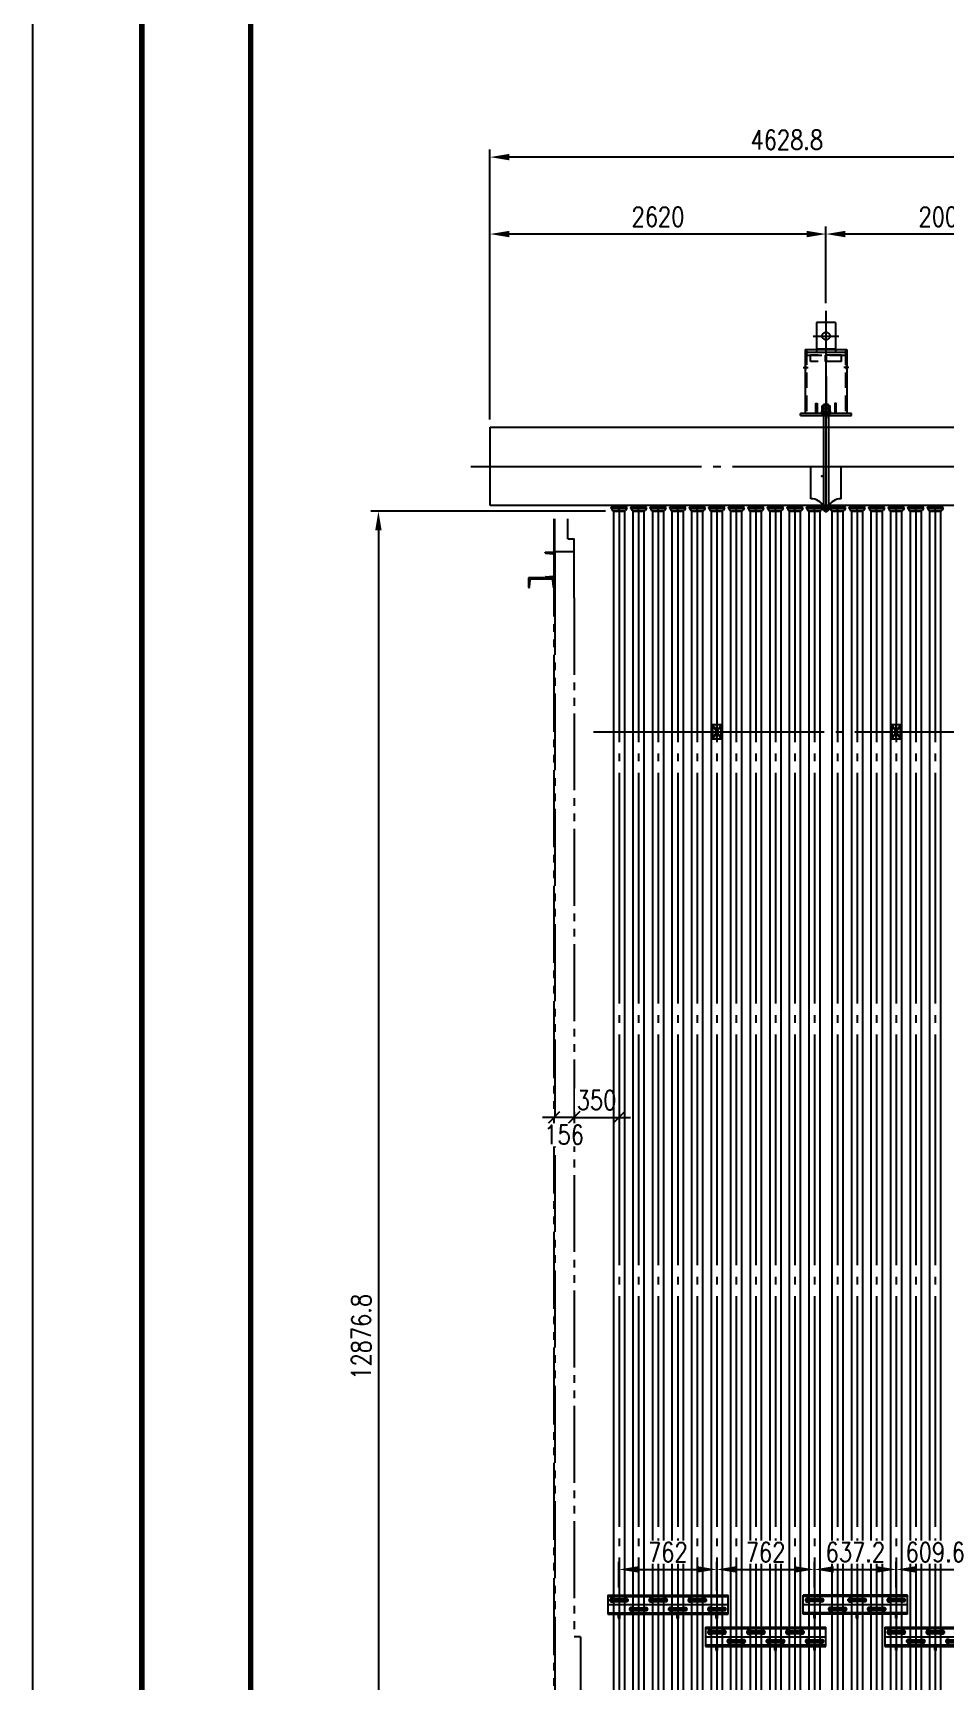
# Model space of a CAD drawing. Header units: millimetres. Extents: x 0 to 91981, y -132907 to 77676.
# Drawn here: x 0 to 7113, y 11203 to 24054 of the extents above; entities that cross this region are included whole.
import ezdxf

# ---------------------------------------------------------------- set-up
doc = ezdxf.new("R2010")
doc.units = ezdxf.units.MM
doc.header["$LTSCALE"] = 60
for name, pattern in [('CENTER', [7, 4, -1, 1, -1]), ('JNK-CENTER', [34, 30, -1.5, 1, -1.5]), ('JNK-HIDDEN', [3, 2, -1]), ('JNK-PHANTOM', [15, 10, -1, 1, -1, 1, -1]), ('PHA', [30, 20, -2, 2, -2, 2, -2])]:
    doc.linetypes.add(name, pattern=pattern)
for name, color, linetype in [('CEN-R', 1, 'JNK-CENTER'), ('CENTER-R', 1, 'CENTER'), ('CON-G', 3, 'Continuous'), ('CON-R', 1, 'Continuous'), ('CON-W', 7, 'Continuous'), ('Dim-W', 7, 'Continuous'), ('HID-Y', 2, 'JNK-HIDDEN'), ('MIS-B', 5, 'Continuous'), ('PAN-W', 6, 'PHA'), ('PHA-M', 6, 'JNK-PHANTOM')]:
    doc.layers.add(name, color=color, linetype=linetype)
doc.layers.add('CONT-G', color=3, linetype='Continuous', lineweight=25)
doc.styles.add('SIMPLEX', font='simplex.shx', dxfattribs={"width": 0.8})
doc.dimstyles.new('DIM60', dxfattribs={"dimscale": 60, "dimtxt": 2.5, "dimasz": 2.5, "dimexe": 1, "dimexo": 1, "dimgap": 1, "dimtad": 1, "dimdsep": 46, "dimtxsty": 'SIMPLEX', "dimcen": 0, "dimclrd": 256, "dimclre": 256, "dimclrt": 2, "dimadec": 1, "dimazin": 2, "dimtfac": 1, "dimtix": 1, "dimtmove": 2, "dimatfit": 2, "dimfxl": 1, "dimarcsym": 1})
doc.dimstyles.new('DIM_60', dxfattribs={"dimscale": 60, "dimtxt": 2.5, "dimasz": 2.5, "dimexe": 1, "dimexo": 1, "dimgap": 1, "dimtad": 1, "dimdec": 4, "dimdsep": 46, "dimtxsty": 'SIMPLEX', "dimcen": 2.5, "dimclrd": 7, "dimclre": 7, "dimclrt": 2, "dimadec": 4, "dimazin": 2, "dimtfac": 1, "dimtdec": 4, "dimtmove": 0, "dimatfit": 2, "dimfxl": 0.18, "dimtolj": 1, "dimtzin": 0, "dimarcsym": 1})

# ---------------------------------------------------------------- blocks, each defined once
blk = doc.blocks.new('TITLE')
at = {"color": 7}
blk.add_line((0, 0), (0, 594.85), dxfattribs=at)
at = {"color": 7, "const_width": 0.707}
for points in [[(14.15, 577.17), (14.15, 17.68)], [(28.29, 17.68), (28.29, 577.52)]]:
    blk.add_lwpolyline(points, dxfattribs=at)
blk = doc.blocks.new('*D88')
at = {"layer": 'CON-R', "color": 7, "linetype": 'ByBlock', "lineweight": -2, "ltscale": 60, "transparency": 16777216}
for p, q in [((3564, 21039), (3564, 23146)), ((8193, 21039), (8193, 23146)), ((8043, 23086), (3714, 23086))]:
    blk.add_line(p, q, dxfattribs=at)
at = {"layer": 'CON-R', "color": 7, "ltscale": 60, "transparency": 16777216}
for points in [[(3714, 23111), (3714, 23061), (3564, 23086)], [(8043, 23111), (8043, 23061), (8193, 23086)]]:
    blk.add_solid(points, dxfattribs=at)
at = {"layer": 'DEFPOINTS', "color": 0, "ltscale": 60, "transparency": 16777216}
for p in [(3564, 23086), (3564, 20979), (8193, 20979)]:
    blk.add_point(p, dxfattribs=at)
at = {"layer": 'CON-R', "color": 2, "ltscale": 60, "transparency": 16777216, "insert": (5879, 23221), "char_height": 150, "attachment_point": 5, "style": 'SIMPLEX'}
blk.add_mtext('\\A1;4628.8', dxfattribs=at)
blk = doc.blocks.new('WELDOLET-3')
at = {"layer": 'CEN-R'}
blk.add_line((0, 0), (0, -44), dxfattribs=at)
at = {"layer": 'CONT-G'}
for p, q in [((-44, 0), (-51, -5)), ((-44, 0), (44, 0)), ((44, 0), (51, -5)), ((-61, -23), (-51, -5)), ((-61, -23), (-61, -28)), ((-61, -23), (61, -23)), ((-61, -28), (-47, -44)), ((-61, -28), (61, -28)), ((-51, -5), (51, -5)), ((-47, -44), (47, -44)), ((61, -28), (47, -44)), ((61, -23), (51, -5)), ((61, -23), (61, -28))]:
    blk.add_line(p, q, dxfattribs=at)
blk = doc.blocks.new('*D91')
at = {"layer": 'CON-R', "color": 7, "linetype": 'ByBlock', "lineweight": -2, "ltscale": 60, "transparency": 16777216}
for p, q in [((6184, 21948), (6184, 22546)), ((8193, 21039), (8193, 22546)), ((8043, 22486), (6334, 22486))]:
    blk.add_line(p, q, dxfattribs=at)
at = {"layer": 'CON-R', "color": 7, "ltscale": 60, "transparency": 16777216}
for points in [[(6334, 22511), (6334, 22461), (6184, 22486)], [(8043, 22511), (8043, 22461), (8193, 22486)]]:
    blk.add_solid(points, dxfattribs=at)
at = {"layer": 'DEFPOINTS', "color": 0, "ltscale": 60, "transparency": 16777216}
for p in [(6184, 22486), (6184, 21888), (8193, 20979)]:
    blk.add_point(p, dxfattribs=at)
at = {"layer": 'CON-R', "color": 2, "ltscale": 60, "transparency": 16777216, "insert": (7189, 22621), "char_height": 150, "attachment_point": 5, "style": 'SIMPLEX'}
blk.add_mtext('\\A1;2008.8', dxfattribs=at)
blk = doc.blocks.new('*D92')
at = {"layer": 'CON-R', "color": 7, "linetype": 'ByBlock', "lineweight": -2, "ltscale": 60, "transparency": 16777216}
for p, q in [((3564, 21039), (3564, 22546)), ((6184, 21948), (6184, 22546)), ((6034, 22486), (3714, 22486))]:
    blk.add_line(p, q, dxfattribs=at)
at = {"layer": 'CON-R', "color": 7, "ltscale": 60, "transparency": 16777216}
for points in [[(3714, 22511), (3714, 22461), (3564, 22486)], [(6034, 22511), (6034, 22461), (6184, 22486)]]:
    blk.add_solid(points, dxfattribs=at)
at = {"layer": 'DEFPOINTS', "color": 0, "ltscale": 60, "transparency": 16777216}
for p in [(3564, 22486), (6184, 21888), (3564, 20979)]:
    blk.add_point(p, dxfattribs=at)
at = {"layer": 'CON-R', "color": 2, "ltscale": 60, "transparency": 16777216, "insert": (4874, 22621), "char_height": 150, "attachment_point": 5, "style": 'SIMPLEX'}
blk.add_mtext('\\A1;2620', dxfattribs=at)
blk = doc.blocks.new('*D100')
at = {"layer": 'DEFPOINTS', "color": 0, "transparency": 16777216}
for p in [(4526, 20325), (2694, 7448), (4526, 7448)]:
    blk.add_point(p, dxfattribs=at)
at = {"layer": 'Dim-W', "color": 7, "linetype": 'ByBlock', "lineweight": -2, "transparency": 16777216}
for p, q in [((4466, 20325), (2634, 20325)), ((2694, 20175), (2694, 7598)), ((4466, 7448), (2634, 7448))]:
    blk.add_line(p, q, dxfattribs=at)
at = {"layer": 'Dim-W', "color": 7, "transparency": 16777216}
for points in [[(2669, 20175), (2719, 20175), (2694, 20325)], [(2669, 7598), (2719, 7598), (2694, 7448)]]:
    blk.add_solid(points, dxfattribs=at)
at = {"layer": 'Dim-W', "color": 2, "transparency": 16777216, "insert": (2559, 13887), "char_height": 150, "attachment_point": 5, "rotation": 90, "style": 'SIMPLEX'}
blk.add_mtext('\\A1;12876.8', dxfattribs=at)
blk = doc.blocks.new('_Oblique')
at = {"color": 0, "linetype": 'ByBlock', "lineweight": -2}
blk.add_line((-0.5, -0.5), (0.5, 0.5), dxfattribs=at)
blk = doc.blocks.new('*D103')
at = {"layer": 'Dim-W', "linetype": 'ByBlock', "lineweight": -2, "transparency": 16777216}
for p, q in [((4220, 15598), (4130, 15598)), ((4220, 15658), (4220, 15658)), ((4220, 15598), (4570, 15598)), ((4570, 15658), (4570, 15658)), ((4570, 15598), (4660, 15598))]:
    blk.add_line(p, q, dxfattribs=at)
at = {"layer": 'Dim-W', "lineweight": -2, "transparency": 16777216, "xscale": 90, "yscale": 90, "zscale": 90}
blk.add_blockref('_Oblique', (4220, 15598), dxfattribs=at)
at = {"layer": 'Dim-W', "lineweight": -2, "transparency": 16777216, "xscale": 90, "yscale": 90, "zscale": 90, "rotation": 180}
blk.add_blockref('_Oblique', (4570, 15598), dxfattribs=at)
at = {"layer": 'Dim-W', "color": 2, "transparency": 16777216, "insert": (4395, 15733), "char_height": 150, "attachment_point": 5, "style": 'SIMPLEX', "bg_fill": 3, "box_fill_scale": 1.1, "bg_fill_color": 256, "bg_fill_true_color": 13158600, "bg_fill_transparency": 0}
blk.add_mtext('350', dxfattribs=at)
at = {"layer": 'DEFPOINTS', "color": 0, "transparency": 16777216}
for p in [(4220, 15598), (4570, 15598), (4570, 15598)]:
    blk.add_point(p, dxfattribs=at)
blk = doc.blocks.new('*D104')
at = {"layer": 'Dim-W', "linetype": 'ByBlock', "lineweight": -2, "transparency": 16777216}
for p, q in [((4064, 15598), (3974, 15598)), ((4220, 15598), (4064, 15598)), ((4220, 15598), (4310, 15598))]:
    blk.add_line(p, q, dxfattribs=at)
at = {"layer": 'Dim-W', "lineweight": -2, "transparency": 16777216, "xscale": 90, "yscale": 90, "zscale": 90}
blk.add_blockref('_Oblique', (4064, 15598), dxfattribs=at)
at = {"layer": 'Dim-W', "lineweight": -2, "transparency": 16777216, "xscale": 90, "yscale": 90, "zscale": 90, "rotation": 180}
blk.add_blockref('_Oblique', (4220, 15598), dxfattribs=at)
at = {"layer": 'Dim-W', "color": 2, "transparency": 16777216, "insert": (4142, 15463), "char_height": 150, "attachment_point": 5, "style": 'SIMPLEX', "bg_fill": 3, "box_fill_scale": 1.1, "bg_fill_color": 256, "bg_fill_true_color": 13158600, "bg_fill_transparency": 0}
blk.add_mtext('156', dxfattribs=at)
at = {"layer": 'DEFPOINTS', "color": 0, "transparency": 16777216}
for p in [(4064, 15598), (4064, 15598), (4220, 15598)]:
    blk.add_point(p, dxfattribs=at)
blk = doc.blocks.new('U-BEND NUTS')
at = {"layer": 'CENTER-R'}
blk.add_line((0, 232), (0, 0), dxfattribs=at)
at = {"layer": 'CON-W', "color": 3}
for p, q in [((75, 192), (-75, 192)), ((75, 120), (-75, 120)), ((75, 120), (-75, 120)), ((75, 48), (-75, 48)), ((57, 212), (-57, 212)), ((-57, 192), (-57, 212)), ((-57, 185), (-57, 127)), ((-57, 113), (-57, 55)), ((57, 192), (57, 212)), ((57, 185), (57, 127)), ((57, 113), (57, 55))]:
    blk.add_line(p, q, dxfattribs=at)
blk.add_lwpolyline([(105, 0), (105, 48), (-105, 48), (-105, 0)], close=True, dxfattribs=at)
for points in [[(-93, 185, -0.372659), (-57, 185, -0.117627), (57, 185, -0.372659), (93, 185), (93, 127, -0.372659), (57, 127, -0.117627), (-57, 127, -0.372659), (-93, 127)], [(-93, 113, -0.372659), (-57, 113, -0.117627), (57, 113, -0.372659), (93, 113), (93, 55, -0.372659), (57, 55, -0.117627), (-57, 55, -0.372659), (-93, 55)]]:
    blk.add_lwpolyline(points, format="xyb", close=True, dxfattribs=at)
blk = doc.blocks.new('*D163')
at = {"linetype": 'ByBlock', "lineweight": -2, "transparency": 16777216}
for p, q in [((4570, 11933), (4570, 12133)), ((5332, 11933), (5332, 12133)), ((4720, 12073), (5182, 12073))]:
    blk.add_line(p, q, dxfattribs=at)
at = {"transparency": 16777216}
for points in [[(4720, 12098), (4720, 12048), (4570, 12073)], [(5182, 12098), (5182, 12048), (5332, 12073)]]:
    blk.add_solid(points, dxfattribs=at)
at = {"layer": 'DEFPOINTS', "color": 0, "transparency": 16777216}
for p in [(5332, 12073), (4570, 11873), (5332, 11873)]:
    blk.add_point(p, dxfattribs=at)
at = {"color": 2, "transparency": 16777216, "insert": (4951, 12208), "char_height": 150, "attachment_point": 5, "style": 'SIMPLEX', "bg_fill": 3, "box_fill_scale": 1.1, "bg_fill_color": 256, "bg_fill_true_color": 13158600, "bg_fill_transparency": 0}
blk.add_mtext('762', dxfattribs=at)
blk = doc.blocks.new('*D164')
at = {"linetype": 'ByBlock', "lineweight": -2, "transparency": 16777216}
for p, q in [((5332, 11906), (5332, 12133)), ((6094, 11933), (6094, 12133)), ((5482, 12073), (5944, 12073))]:
    blk.add_line(p, q, dxfattribs=at)
at = {"transparency": 16777216}
for points in [[(5482, 12098), (5482, 12048), (5332, 12073)], [(5944, 12098), (5944, 12048), (6094, 12073)]]:
    blk.add_solid(points, dxfattribs=at)
at = {"layer": 'DEFPOINTS', "color": 0, "transparency": 16777216}
for p in [(6094, 12073), (5332, 11846), (6094, 11873)]:
    blk.add_point(p, dxfattribs=at)
at = {"color": 2, "transparency": 16777216, "insert": (5713, 12208), "char_height": 150, "attachment_point": 5, "style": 'SIMPLEX', "bg_fill": 3, "box_fill_scale": 1.1, "bg_fill_color": 256, "bg_fill_true_color": 13158600, "bg_fill_transparency": 0}
blk.add_mtext('762', dxfattribs=at)
blk = doc.blocks.new('*D165')
at = {"linetype": 'ByBlock', "lineweight": -2, "transparency": 16777216}
for p, q in [((6094, 11933), (6094, 12133)), ((6732, 11933), (6732, 12133)), ((6244, 12073), (6582, 12073))]:
    blk.add_line(p, q, dxfattribs=at)
at = {"transparency": 16777216}
for points in [[(6244, 12098), (6244, 12048), (6094, 12073)], [(6582, 12098), (6582, 12048), (6732, 12073)]]:
    blk.add_solid(points, dxfattribs=at)
at = {"layer": 'DEFPOINTS', "color": 0, "transparency": 16777216}
for p in [(6732, 12073), (6094, 11873), (6732, 11873)]:
    blk.add_point(p, dxfattribs=at)
at = {"color": 2, "transparency": 16777216, "insert": (6413, 12208), "char_height": 150, "attachment_point": 5, "style": 'SIMPLEX', "bg_fill": 3, "box_fill_scale": 1.1, "bg_fill_color": 256, "bg_fill_true_color": 13158600, "bg_fill_transparency": 0}
blk.add_mtext('637.2', dxfattribs=at)
blk = doc.blocks.new('*D166')
at = {"linetype": 'ByBlock', "lineweight": -2, "transparency": 16777216}
for p, q in [((6732, 11933), (6732, 12133)), ((7341, 11933), (7341, 12133)), ((6882, 12073), (7191, 12073))]:
    blk.add_line(p, q, dxfattribs=at)
at = {"transparency": 16777216}
for points in [[(6882, 12098), (6882, 12048), (6732, 12073)], [(7191, 12098), (7191, 12048), (7341, 12073)]]:
    blk.add_solid(points, dxfattribs=at)
at = {"layer": 'DEFPOINTS', "color": 0, "transparency": 16777216}
for p in [(6732, 11873), (7341, 11873)]:
    blk.add_point(p, dxfattribs=at)
at = {"color": 2, "transparency": 16777216, "insert": (7036, 12208), "char_height": 150, "attachment_point": 5, "style": 'SIMPLEX', "bg_fill": 3, "box_fill_scale": 1.1, "bg_fill_color": 256, "bg_fill_true_color": 13158600, "bg_fill_transparency": 0}
blk.add_mtext('609.6', dxfattribs=at)
at = {"layer": 'DEFPOINTS', "color": 0, "transparency": 16777216}
blk.add_point((7341, 12073), dxfattribs=at)
blk = doc.blocks.new('RTS6001-1')
at = {"layer": 'CEN-R'}
for p, q in [((-88, 0), (850, 0)), ((-76, 35), (76, 35)), ((-54, 54), (-54, 16)), ((54, 54), (54, 16)), ((229, 35), (381, 35)), ((250, 54), (250, 16)), ((359, 54), (359, 16)), ((534, 35), (686, 35)), ((555, 54), (555, 16)), ((664, 54), (664, 16)), ((76, -35), (228, -35)), ((98, -16), (98, -54)), ((207, -16), (207, -54)), ((381, -35), (533, -35)), ((403, -16), (403, -54)), ((512, -16), (512, -54)), ((686, -35), (838, -35)), ((708, -16), (708, -54)), ((816, -16), (816, -54))]:
    blk.add_line(p, q, dxfattribs=at)
at = {"layer": 'CON-G'}
for points in [[(-38, 35), (-46, 49), (-62, 49), (-70, 35), (-62, 21), (-46, 21)], [(38, 35), (46, 49), (62, 49), (70, 35), (62, 21), (46, 21)], [(266, 35), (258, 49), (242, 49), (234, 35), (242, 21), (258, 21)], [(343, 35), (351, 49), (367, 49), (375, 35), (367, 21), (351, 21)], [(571, 35), (563, 49), (547, 49), (539, 35), (547, 21), (563, 21)], [(648, 35), (656, 49), (672, 49), (680, 35), (672, 21), (656, 21)], [(114, -35), (106, -21), (90, -21), (82, -35), (90, -49), (106, -49)], [(191, -35), (199, -21), (215, -21), (223, -35), (215, -49), (199, -49)], [(419, -35), (411, -21), (395, -21), (387, -35), (395, -49), (411, -49)], [(496, -35), (504, -21), (520, -21), (528, -35), (520, -49), (504, -49)], [(724, -35), (716, -21), (700, -21), (692, -35), (700, -49), (716, -49)], [(800, -35), (808, -21), (824, -21), (832, -35), (824, -49), (808, -49)]]:
    blk.add_lwpolyline(points, close=True, dxfattribs=at)
for centre, radius in [((-54, 35), 13.9), ((-54, 35), 6.4), ((54, 35), 13.9), ((54, 35), 6.4), ((250, 35), 13.9), ((250, 35), 6.4), ((359, 35), 13.9), ((359, 35), 6.4), ((555, 35), 13.9), ((555, 35), 6.4), ((664, 35), 13.9), ((664, 35), 6.4), ((98, -35), 13.9), ((98, -35), 6.4), ((207, -35), 13.9), ((207, -35), 6.4), ((403, -35), 13.9), ((403, -35), 6.4), ((512, -35), 13.9), ((512, -35), 6.4), ((708, -35), 13.9), ((708, -35), 6.4), ((816, -35), 13.9), ((816, -35), 6.4)]:
    blk.add_circle(centre, radius, dxfattribs=at)
for centre, start, end in [((-54, 35), 105.7728, 161.3293), ((-54, 35), 194.1651, 253.0545), ((-54, 35), 15.659, 76.4376), ((-54, 35), 291.4703, 347.0398), ((54, 35), 103.5624, 164.341), ((54, 35), 192.9602, 248.5297), ((54, 35), 18.6707, 74.2272), ((54, 35), 286.9455, 345.8349), ((250, 35), 105.7728, 161.3293), ((250, 35), 194.1651, 253.0545), ((250, 35), 15.659, 76.4376), ((250, 35), 291.4703, 347.0398), ((359, 35), 192.9602, 248.5297), ((359, 35), 103.5624, 164.341), ((359, 35), 18.6707, 74.2272), ((359, 35), 286.9455, 345.8349), ((555, 35), 194.1651, 253.0545), ((555, 35), 105.7728, 161.3293), ((555, 35), 15.659, 76.4376), ((555, 35), 291.4703, 347.0398), ((664, 35), 103.5624, 164.341), ((664, 35), 192.9602, 248.5297), ((664, 35), 18.6707, 74.2272), ((664, 35), 286.9455, 345.8349), ((98, -35), 105.7728, 161.3293), ((98, -35), 194.1651, 253.0545), ((98, -35), 15.659, 76.4376), ((98, -35), 291.4703, 347.0398), ((207, -35), 103.5624, 164.341), ((207, -35), 192.9602, 248.5297), ((207, -35), 18.6707, 74.2272), ((207, -35), 286.9455, 345.8349), ((403, -35), 105.7728, 161.3293), ((403, -35), 194.1651, 253.0545), ((403, -35), 15.659, 76.4376), ((403, -35), 291.4703, 347.0398), ((512, -35), 103.5624, 164.341), ((512, -35), 192.9602, 248.5297), ((512, -35), 18.6707, 74.2272), ((512, -35), 286.9455, 345.8349), ((708, -35), 105.7728, 161.3293), ((708, -35), 194.1651, 253.0545), ((708, -35), 15.659, 76.4376), ((708, -35), 291.4703, 347.0398), ((816, -35), 103.5624, 164.341), ((816, -35), 192.9602, 248.5297), ((816, -35), 18.6707, 74.2272), ((816, -35), 286.9455, 345.8349)]:
    blk.add_arc(centre, 8, start, end, dxfattribs=at)
at = {"layer": 'CON-W'}
for p, q in [((-88, 75), (-88, -75)), ((-88, 75), (850, 75)), ((-88, 63), (850, 63)), ((850, -75), (850, 75)), ((-88, -63), (850, -63)), ((-88, -75), (850, -75))]:
    blk.add_line(p, q, dxfattribs=at)
at = {"layer": 'CONT-G'}
for points in [[(-6, -105), (6, -105), (6, -75), (-6, -75)], [(451, -105), (463, -105), (463, -75), (451, -75)], [(756, -105), (768, -105), (768, -75), (756, -75)]]:
    blk.add_lwpolyline(points, close=True, dxfattribs=at)
at = {"layer": 'HID-Y'}
for p, q in [((-54, 45), (54, 45)), ((-54, 25), (54, 25)), ((250, 45), (359, 45)), ((250, 25), (359, 25)), ((555, 45), (664, 45)), ((555, 25), (664, 25)), ((98, -25), (207, -25)), ((98, -45), (207, -45)), ((403, -25), (512, -25)), ((403, -45), (512, -45)), ((708, -25), (816, -25)), ((708, -45), (816, -45))]:
    blk.add_line(p, q, dxfattribs=at)
for centre in [(-54, 35), (54, 35), (250, 35), (359, 35), (555, 35), (664, 35), (98, -35), (207, -35), (403, -35), (512, -35), (708, -35), (816, -35)]:
    blk.add_circle(centre, 10, dxfattribs=at)
blk = doc.blocks.new('RTS6001-2')
at = {"layer": 'CEN-R'}
for p, q in [((-88, 0), (725, 0)), ((76, 35), (-76, 35)), ((-54, 54), (-54, 16)), ((54, 54), (54, 16)), ((408, 35), (256, 35)), ((278, 54), (278, 16)), ((387, 54), (387, 16)), ((713, 35), (561, 35)), ((583, 54), (583, 16)), ((692, 54), (692, 16)), ((256, -35), (104, -35)), ((126, -16), (126, -54)), ((234, -16), (234, -54)), ((561, -35), (409, -35)), ((430, -16), (430, -54)), ((539, -16), (539, -54))]:
    blk.add_line(p, q, dxfattribs=at)
at = {"layer": 'CON-G'}
for points in [[(-38, 35), (-46, 49), (-62, 49), (-70, 35), (-62, 21), (-46, 21)], [(38, 35), (46, 49), (62, 49), (70, 35), (62, 21), (46, 21)], [(294, 35), (286, 49), (270, 49), (262, 35), (270, 21), (286, 21)], [(371, 35), (379, 49), (395, 49), (403, 35), (395, 21), (379, 21)], [(599, 35), (591, 49), (575, 49), (567, 35), (575, 21), (591, 21)], [(676, 35), (684, 49), (700, 49), (708, 35), (700, 21), (684, 21)], [(142, -35), (134, -21), (118, -21), (110, -35), (118, -49), (134, -49)], [(218, -35), (226, -21), (242, -21), (250, -35), (242, -49), (226, -49)], [(446, -35), (438, -21), (422, -21), (414, -35), (422, -49), (438, -49)], [(523, -35), (531, -21), (547, -21), (555, -35), (547, -49), (531, -49)]]:
    blk.add_lwpolyline(points, close=True, dxfattribs=at)
for centre, radius in [((-54, 35), 13.9), ((-54, 35), 6.4), ((54, 35), 13.9), ((54, 35), 6.4), ((278, 35), 13.9), ((278, 35), 6.4), ((387, 35), 13.9), ((387, 35), 6.4), ((583, 35), 13.9), ((583, 35), 6.4), ((692, 35), 13.9), ((692, 35), 6.4), ((126, -35), 13.9), ((126, -35), 6.4), ((234, -35), 13.9), ((234, -35), 6.4), ((430, -35), 13.9), ((430, -35), 6.4), ((539, -35), 13.9), ((539, -35), 6.4)]:
    blk.add_circle(centre, radius, dxfattribs=at)
for centre, start, end in [((-54, 35), 105.7728, 161.3293), ((-54, 35), 194.1651, 253.0545), ((-54, 35), 15.659, 76.4376), ((-54, 35), 291.4703, 347.0398), ((54, 35), 103.5624, 164.341), ((54, 35), 192.9602, 248.5297), ((54, 35), 18.6707, 74.2272), ((54, 35), 286.9455, 345.8349), ((278, 35), 105.7728, 161.3293), ((278, 35), 194.1651, 253.0545), ((278, 35), 15.659, 76.4376), ((278, 35), 291.4703, 347.0398), ((387, 35), 103.5624, 164.341), ((387, 35), 192.9602, 248.5297), ((387, 35), 18.6707, 74.2272), ((387, 35), 286.9455, 345.8349), ((583, 35), 105.7728, 161.3293), ((583, 35), 194.1651, 253.0545), ((583, 35), 15.659, 76.4376), ((583, 35), 291.4703, 347.0398), ((692, 35), 103.5624, 164.341), ((692, 35), 192.9602, 248.5297), ((692, 35), 18.6707, 74.2272), ((692, 35), 286.9455, 345.8349), ((126, -35), 105.7728, 161.3293), ((126, -35), 194.1651, 253.0545), ((126, -35), 15.659, 76.4376), ((126, -35), 291.4703, 347.0398), ((234, -35), 103.5624, 164.341), ((234, -35), 192.9602, 248.5297), ((234, -35), 18.6707, 74.2272), ((234, -35), 286.9455, 345.8349), ((430, -35), 105.7728, 161.3293), ((430, -35), 194.1651, 253.0545), ((430, -35), 15.659, 76.4376), ((430, -35), 291.4703, 347.0398), ((539, -35), 192.9602, 248.5297), ((539, -35), 103.5624, 164.341), ((539, -35), 18.6707, 74.2272), ((539, -35), 286.9455, 345.8349)]:
    blk.add_arc(centre, 8, start, end, dxfattribs=at)
at = {"layer": 'CON-W'}
for p, q in [((-88, -75), (-88, 75)), ((725, 75), (-88, 75)), ((725, 63), (-88, 63)), ((725, -75), (725, 75)), ((725, -63), (-88, -63)), ((725, -75), (-88, -75))]:
    blk.add_line(p, q, dxfattribs=at)
at = {"layer": 'CONT-G'}
for points in [[(-6, -105), (6, -105), (6, -75), (-6, -75)], [(326, -105), (338, -105), (338, -75), (326, -75)], [(631, -105), (643, -105), (643, -75), (631, -75)]]:
    blk.add_lwpolyline(points, close=True, dxfattribs=at)
at = {"layer": 'HID-Y'}
for p, q in [((54, 45), (-54, 45)), ((54, 25), (-54, 25)), ((387, 45), (278, 45)), ((387, 25), (278, 25)), ((692, 45), (583, 45)), ((692, 25), (583, 25)), ((234, -25), (126, -25)), ((234, -45), (126, -45)), ((539, -25), (430, -25)), ((539, -45), (430, -45))]:
    blk.add_line(p, q, dxfattribs=at)
for centre in [(-54, 35), (54, 35), (278, 35), (387, 35), (583, 35), (692, 35), (126, -35), (234, -35), (430, -35), (539, -35)]:
    blk.add_circle(centre, 10, dxfattribs=at)
blk = doc.blocks.new('RTS6001-3')
at = {"layer": 'CEN-R'}
for p, q in [((-88, 0), (698, 0)), ((-76, 35), (76, 35)), ((-54, 54), (-54, 16)), ((54, 54), (54, 16)), ((229, 35), (381, 35)), ((250, 54), (250, 16)), ((359, 54), (359, 16)), ((534, 35), (686, 35)), ((555, 54), (555, 16)), ((664, 54), (664, 16)), ((76, -35), (228, -35)), ((98, -16), (98, -54)), ((207, -16), (207, -54)), ((381, -35), (533, -35)), ((403, -16), (403, -54)), ((512, -16), (512, -54))]:
    blk.add_line(p, q, dxfattribs=at)
at = {"layer": 'CON-G'}
for points in [[(-38, 35), (-46, 49), (-62, 49), (-70, 35), (-62, 21), (-46, 21)], [(38, 35), (46, 49), (62, 49), (70, 35), (62, 21), (46, 21)], [(266, 35), (258, 49), (242, 49), (234, 35), (242, 21), (258, 21)], [(343, 35), (351, 49), (367, 49), (375, 35), (367, 21), (351, 21)], [(571, 35), (563, 49), (547, 49), (539, 35), (547, 21), (563, 21)], [(648, 35), (656, 49), (672, 49), (680, 35), (672, 21), (656, 21)], [(114, -35), (106, -21), (90, -21), (82, -35), (90, -49), (106, -49)], [(191, -35), (199, -21), (215, -21), (223, -35), (215, -49), (199, -49)], [(419, -35), (411, -21), (395, -21), (387, -35), (395, -49), (411, -49)], [(496, -35), (504, -21), (520, -21), (528, -35), (520, -49), (504, -49)]]:
    blk.add_lwpolyline(points, close=True, dxfattribs=at)
for centre, radius in [((-54, 35), 13.9), ((-54, 35), 6.4), ((54, 35), 13.9), ((54, 35), 6.4), ((250, 35), 13.9), ((250, 35), 6.4), ((359, 35), 13.9), ((359, 35), 6.4), ((555, 35), 13.9), ((555, 35), 6.4), ((664, 35), 13.9), ((664, 35), 6.4), ((98, -35), 13.9), ((98, -35), 6.4), ((207, -35), 13.9), ((207, -35), 6.4), ((403, -35), 13.9), ((403, -35), 6.4), ((512, -35), 13.9), ((512, -35), 6.4)]:
    blk.add_circle(centre, radius, dxfattribs=at)
for centre, start, end in [((-54, 35), 105.7728, 161.3293), ((-54, 35), 194.1651, 253.0545), ((-54, 35), 15.659, 76.4376), ((-54, 35), 291.4703, 347.0398), ((54, 35), 103.5624, 164.341), ((54, 35), 192.9602, 248.5297), ((54, 35), 18.6707, 74.2272), ((54, 35), 286.9455, 345.8349), ((250, 35), 105.7728, 161.3293), ((250, 35), 194.1651, 253.0545), ((250, 35), 15.659, 76.4376), ((250, 35), 291.4703, 347.0398), ((359, 35), 192.9602, 248.5297), ((359, 35), 103.5624, 164.341), ((359, 35), 18.6707, 74.2272), ((359, 35), 286.9455, 345.8349), ((555, 35), 194.1651, 253.0545), ((555, 35), 105.7728, 161.3293), ((555, 35), 15.659, 76.4376), ((555, 35), 291.4703, 347.0398), ((664, 35), 103.5624, 164.341), ((664, 35), 192.9602, 248.5297), ((664, 35), 18.6707, 74.2272), ((664, 35), 286.9455, 345.8349), ((98, -35), 105.7728, 161.3293), ((98, -35), 194.1651, 253.0545), ((98, -35), 15.659, 76.4376), ((98, -35), 291.4703, 347.0398), ((207, -35), 103.5624, 164.341), ((207, -35), 192.9602, 248.5297), ((207, -35), 18.6707, 74.2272), ((207, -35), 286.9455, 345.8349), ((403, -35), 105.7728, 161.3293), ((403, -35), 194.1651, 253.0545), ((403, -35), 15.659, 76.4376), ((403, -35), 291.4703, 347.0398), ((512, -35), 103.5624, 164.341), ((512, -35), 192.9602, 248.5297), ((512, -35), 18.6707, 74.2272), ((512, -35), 286.9455, 345.8349)]:
    blk.add_arc(centre, 8, start, end, dxfattribs=at)
at = {"layer": 'CON-W'}
for p, q in [((-88, 75), (-88, -75)), ((-88, 75), (698, 75)), ((-88, 63), (698, 63)), ((698, 75), (698, -75)), ((-88, -63), (698, -63)), ((-88, -75), (698, -75))]:
    blk.add_line(p, q, dxfattribs=at)
at = {"layer": 'CONT-G'}
for points in [[(-6, -105), (6, -105), (6, -75), (-6, -75)], [(299, -105), (311, -105), (311, -75), (299, -75)], [(604, -105), (616, -105), (616, -75), (604, -75)]]:
    blk.add_lwpolyline(points, close=True, dxfattribs=at)
at = {"layer": 'HID-Y'}
for p, q in [((-54, 45), (54, 45)), ((-54, 25), (54, 25)), ((250, 45), (359, 45)), ((250, 25), (359, 25)), ((555, 45), (664, 45)), ((555, 25), (664, 25)), ((98, -25), (207, -25)), ((98, -45), (207, -45)), ((403, -25), (512, -25)), ((403, -45), (512, -45))]:
    blk.add_line(p, q, dxfattribs=at)
for centre in [(-54, 35), (54, 35), (250, 35), (359, 35), (555, 35), (664, 35), (98, -35), (207, -35), (403, -35), (512, -35)]:
    blk.add_circle(centre, 10, dxfattribs=at)

msp = doc.modelspace()

# ---------------------------------------------------------------- linework, layer by layer
at = {"layer": 'CEN-R'}
for p, q in [((6184.33731, 20314.11929), (6184.33731, 21888.45817)), ((6084.33732, 21691.01284), (6284.33732, 21691.01284)), ((6006.20775, 21444.49624, 684.91181), (6045.63129, 21444.49624, 684.91181)), ((6184.33731, 21375.47463), (6184.33731, 21046.8042)), ((6362.46688, 21444.49624, 684.91181), (6323.04334, 21444.49624, 684.91181)), ((3414.33731, 20674.43929), (12798.03731, 20674.43929)), ((6149.33731, 20598.72723), (6159.33731, 20598.72723)), ((6154.33731, 20603.72723), (6154.33731, 20593.72723)), ((4875.13731, 20325.18929), (4875.13731, 7436.43929)), ((5027.53731, 20325.18929), (5027.53731, 7436.43929)), ((5179.93731, 20325.18929), (5179.93731, 7436.43929)), ((5332.33731, 20325.18929), (5332.33731, 7436.43929)), ((5484.73731, 20325.18929), (5484.73731, 7436.43929)), ((5637.13731, 20325.18929), (5637.13731, 7436.43929)), ((5789.53731, 20325.18929), (5789.53731, 7436.43929)), ((5941.93731, 20325.18929), (5941.93731, 7436.43929)), ((6094.33731, 20325.18929), (6094.33731, 7436.43929)), ((6154.78176, 20341.06929), (6213.89287, 20341.06929)), ((6274.33731, 20325.18929), (6274.33731, 7436.43929)), ((6426.73731, 20325.18929), (6426.73731, 7436.43929)), ((6579.13731, 20325.18929), (6579.13731, 7436.43929)), ((6731.53731, 20325.18929), (6731.53731, 7436.43929)), ((6883.93731, 20325.18929), (6883.93731, 7436.43929)), ((7036.33731, 20325.18929), (7036.33731, 7436.43929)), ((5332.33731, 18552.65257), (5332.33731, 18656.15257)), ((6731.53731, 18552.65257), (6731.53731, 18656.15257)), ((4370.33731, 18604.43853), (11853.28731, 18604.40073))]:
    msp.add_line(p, q, dxfattribs=at)
at = {"layer": 'CON-G'}
for p, q in [((6384.33731, 21086.01284), (5984.33731, 21086.01284)), ((5984.33731, 21070.01284), (5984.33731, 21086.01284)), ((6384.33731, 21070.01284), (6384.33731, 21086.01284)), ((5984.33731, 21070.01284), (6384.33731, 21070.01284))]:
    msp.add_line(p, q, dxfattribs=at)
for points in [[(6104.33731, 21086.01284), (6104.33731, 21166.01284), (6114.33731, 21166.01284), (6114.33731, 21086.01284)], [(6264.33731, 21086.01284), (6264.33731, 21166.01284), (6254.33731, 21166.01284), (6254.33731, 21086.01284)]]:
    msp.add_lwpolyline(points, dxfattribs=at)
at = {"layer": 'CON-W'}
for p, q in [((5298.90874, 18660.11686), (5365.76588, 18548.68828)), ((5365.76588, 18660.11686), (5298.90874, 18548.68828)), ((6698.10874, 18660.11686), (6764.96588, 18548.68828)), ((6764.96588, 18660.11686), (6698.10874, 18548.68828))]:
    msp.add_line(p, q, dxfattribs=at)
for points in [[(5365.76588, 18660.11686), (5298.90874, 18660.11686), (5298.90874, 18548.68828), (5365.76588, 18548.68828)], [(6764.96588, 18660.11686), (6698.10874, 18660.11686), (6698.10874, 18548.68828), (6764.96588, 18548.68828)]]:
    msp.add_lwpolyline(points, close=True, dxfattribs=at)
at = {"layer": 'CON-W', "color": 3}
msp.add_arc((6184.33731, 20341.06929), 19, 180, 0, dxfattribs=at)
at = {"layer": 'CONT-G'}
for p, q in [((6022.38732, 21586.01284), (6022.38731, 21086.01284)), ((6022.38731, 21586.01284), (6346.28731, 21586.01284)), ((6346.28732, 21586.01284), (6346.28731, 21086.01284)), ((3564.33731, 20369.63929), (3564.33731, 20979.23929)), ((3564.33731, 20979.23929), (8193.13731, 20979.23929)), ((6165.33731, 21070.01284), (6165.33731, 20341.06922)), ((6203.33731, 21070.01284), (6203.33731, 20341.06929)), ((6065.33731, 20420.26024), (6065.33731, 20674.43929)), ((6065.33731, 20674.43929), (6303.33731, 20674.43929)), ((6303.33731, 20420.26024), (6303.33731, 20674.43929)), ((8193.13731, 20369.63929), (3564.33731, 20369.63929)), ((6165.33731, 20360.06929), (6164.33731, 20360.06929)), ((6203.33731, 20360.06929), (6204.33731, 20360.06929))]:
    msp.add_line(p, q, dxfattribs=at)
for points in [[(4830.68731, 20325.18929), (4830.68731, 7448.43929), (4919.58731, 7448.43929), (4919.58731, 20325.18929)], [(4983.08731, 20325.18929), (4983.08731, 7448.43929), (5071.98731, 7448.43929), (5071.98731, 20325.18929)], [(5135.48731, 20325.18929), (5135.48731, 7448.43929), (5224.38731, 7448.43929), (5224.38731, 20325.18929)], [(5287.88731, 20325.18929), (5287.88731, 7448.43929), (5376.78731, 7448.43929), (5376.78731, 20325.18929)], [(5440.28731, 20325.18929), (5440.28731, 7448.43929), (5529.18731, 7448.43929), (5529.18731, 20325.18929)], [(5592.68731, 20325.18929), (5592.68731, 7448.43929), (5681.58731, 7448.43929), (5681.58731, 20325.18929)], [(5745.08731, 20325.18929), (5745.08731, 7448.43929), (5833.98731, 7448.43929), (5833.98731, 20325.18929)], [(5897.48731, 20325.18929), (5897.48731, 7448.43929), (5986.38731, 7448.43929), (5986.38731, 20325.18929)], [(6049.88731, 20325.18929), (6049.88731, 7448.43929), (6138.78731, 7448.43929), (6138.78731, 20325.18929)], [(6229.88731, 20325.18929), (6229.88731, 7448.43929), (6318.78731, 7448.43929), (6318.78731, 20325.18929)], [(6382.28731, 20325.18929), (6382.28731, 7448.43929), (6471.18731, 7448.43929), (6471.18731, 20325.18929)], [(6534.68731, 20325.18929), (6534.68731, 7448.43929), (6623.58731, 7448.43929), (6623.58731, 20325.18929)], [(6687.08731, 20325.18929), (6687.08731, 7448.43929), (6775.98731, 7448.43929), (6775.98731, 20325.18929)], [(6839.48731, 20325.18929), (6839.48731, 7448.43929), (6928.38731, 7448.43929), (6928.38731, 20325.18929)], [(6991.88731, 20325.18929), (6991.88731, 7448.43929), (7080.78731, 7448.43929), (7080.78731, 20325.18929)]]:
    msp.add_lwpolyline(points, close=True, dxfattribs=at)
msp.add_circle((6154.33731, 20598.72723), 3, dxfattribs=at)
for centre, radius, start, end in [((6072.52599, 20320.57256), 99.94654, 23.277111001, 94.124575092), ((6296.14862, 20320.57258), 99.94652, 85.875416545, 156.72289732)]:
    msp.add_arc(centre, radius, start, end, dxfattribs=at)
at = {"layer": 'HID-Y', "color": 2}
for p, q in [((6032.69732, 21586.01284), (6032.69731, 21086.01284)), ((6032.69732, 21566.01284), (6335.97732, 21566.01284)), ((6032.69732, 21542.01284), (6335.97732, 21542.01284)), ((6304.33731, 21542.01284), (6064.33731, 21542.01284)), ((6064.33731, 21492.01284), (6064.33731, 21542.01284)), ((6304.33731, 21492.01284), (6064.33731, 21492.01284)), ((6179.33731, 21492.01284), (6179.33731, 21542.01284)), ((6189.33731, 21492.01284), (6189.33731, 21542.01284)), ((6304.33731, 21492.01284), (6304.33731, 21542.01284)), ((6335.97732, 21586.01284), (6335.97731, 21086.01284))]:
    msp.add_line(p, q, dxfattribs=at)
at = {"layer": 'HID-Y'}
for p, q in [((6022.38732, 21452.49624, 684.91181), (6032.70832, 21452.49624, 684.91181)), ((6022.38732, 21436.49624, 684.91181), (6032.70832, 21436.49624, 684.91181)), ((6346.28732, 21452.49624, 684.91181), (6335.96632, 21452.49624, 684.91181)), ((6346.28732, 21436.49624, 684.91181), (6335.96632, 21436.49624, 684.91181)), ((6165.33731, 20360.06929), (6203.33731, 20360.06929))]:
    msp.add_line(p, q, dxfattribs=at)
msp.add_arc((6184.33731, 20341.06929), 19, 0, 180, dxfattribs=at)
at = {"layer": 'MIS-B'}
for p, q in [((6022.38732, 21436.49624), (6022.38732, 21452.49624)), ((6346.28732, 21436.49624), (6346.28732, 21452.49624))]:
    msp.add_line(p, q, dxfattribs=at)
at = {"layer": 'PAN-W'}
for p, q in [((6259.33732, 21796.01284), (6109.33732, 21796.01284)), ((6109.33732, 21796.01284), (6109.33732, 21566.01284)), ((6259.33732, 21796.01283), (6259.33732, 21566.01284)), ((6109.33732, 21590.01284), (6259.33732, 21590.01284)), ((6109.33732, 21566.01284), (6259.33732, 21566.01284)), ((4270.33731, 11548.46574), (4220.33731, 11548.46574))]:
    msp.add_line(p, q, dxfattribs=at)
msp.add_circle((6184.33732, 21691.01284), 30, dxfattribs=at)
at = {"layer": 'PHA-M', "ltscale": 60}
for p, q in [((4064.33731, 20004.43929), (4064.33731, 20265.63929)), ((4070.33731, 20004.43929), (4070.33731, 20265.63929)), ((4170.33731, 20110.43929), (4170.33731, 20265.63929)), ((4170.33731, 20110.43929), (4220.33731, 20110.43929)), ((4220.33731, 19648.46574), (4220.33731, 20110.43929)), ((4070.33731, 20010.43929), (4220.33731, 20010.43929))]:
    msp.add_line(p, q, dxfattribs=at)
at = {"layer": 'PHA-M'}
for p, q in [((4064.33731, 4204.43929), (4064.33731, 19804.43929)), ((4070.33731, 19804.43929), (4070.33731, 4204.43929)), ((4220.33731, 19648.46574), (4220.33731, 11548.46574)), ((4270.33731, 11548.46574), (4270.33731, 4450.43929))]:
    msp.add_line(p, q, dxfattribs=at)
at = {"layer": 'PHA-M', "ltscale": 60}
msp.add_lwpolyline([(3995.33731, 20004.43929), (4070.33731, 20004.43929), (4070.33731, 19804.43929), (3995.33731, 19804.43929), (3995.33731, 19807.26623, -0.383864035), (4000.26241, 19812.7361), (4054.38713, 19818.42483, 0.383864035), (4064.23731, 19829.36457), (4064.23731, 19979.514, 0.383864035), (4054.38713, 19990.45374), (4000.26241, 19996.14248, -0.383864035), (3995.33731, 20001.61235), (3995.33731, 20004.43929)], format="xyb", dxfattribs=at)
msp.add_lwpolyline([(4064.33731, 20010.43929), (4070.33731, 20010.43929), (4070.33731, 20004.43929), (4064.33731, 20004.43929)], dxfattribs=at)
at = {"layer": 'PHA-M'}
msp.add_lwpolyline([(4064.33731, 19729.43929), (4064.33731, 19804.43929), (3864.33731, 19804.43929), (3864.33731, 19729.43929), (3867.16425, 19729.43929, 0.383864035), (3872.63412, 19734.36438), (3878.32286, 19788.4891, -0.383864035), (3889.2626, 19798.33929), (4039.41203, 19798.33929, -0.383864035), (4050.35177, 19788.4891), (4056.04051, 19734.36438, 0.383864035), (4061.51038, 19729.43929), (4064.33731, 19729.43929)], format="xyb", dxfattribs=at)

# ---------------------------------------------------------------- block references
at = {"linetype": 'ByBlock', "xscale": 60, "yscale": 60, "zscale": 60}
msp.add_blockref('TITLE', (-0.0007, 0.00023), dxfattribs=at)
at = {"xscale": 0.3333333333333333, "yscale": 0.3333333333333333, "zscale": 0.3333333333333333}
msp.add_blockref('U-BEND NUTS', (6184.33731, 21086.01286), dxfattribs=at)
for name, p in [('RTS6001-1', (4570.33731, 11798.43929)), ('RTS6001-2', (6094.33731, 11798.43929)), ('RTS6001-1', (5332.33731, 11548.43929)), ('RTS6001-3', (6731.53731, 11548.43929))]:
    msp.add_blockref(name, p)
at = {"layer": 'Dim-W', "xscale": -1, "rotation": 180}
for p in [(4570.33731, 20325.18929), (4722.73731, 20325.18929), (4875.13731, 20325.18929), (5027.53731, 20325.18929), (5179.93731, 20325.18929), (5332.33731, 20325.18929), (5484.73731, 20325.18929), (5637.13731, 20325.18929), (5789.53731, 20325.18929), (5941.93731, 20325.18929), (6094.33731, 20325.18929), (6274.33731, 20325.18929), (6426.73731, 20325.18929), (6579.13731, 20325.18929), (6731.53731, 20325.18929), (6883.93731, 20325.18929), (7036.33731, 20325.18929)]:
    msp.add_blockref('WELDOLET-3', p, dxfattribs=at)

# ---------------------------------------------------------------- dimensions: what is measured, and where the dimension line sits
at = {"layer": 'CON-R', "ltscale": 60}
for base, p1, p2, picture, middle in [((3564.33731, 23085.75929), (8193.13731, 20979.13929), (3564.33731, 20979.23929), '*D88', (5878.73731, 23220.75929)), ((3564.33731, 22485.75929), (6184.33731, 21888.45817), (3564.33731, 20979.23929), '*D92', (4874.33731, 22620.75929)), ((6184.33731, 22485.75929), (8193.13731, 20979.13929), (6184.33731, 21888.45817), '*D91', (7188.73731, 22620.75929))]:
    dim = msp.add_linear_dim(base=base, p1=p1, p2=p2, angle=180, dimstyle='DIM_60', dxfattribs=at)
    dim.commit()
    dim.dimension.update_dxf_attribs({"geometry": picture, "text_midpoint": middle})
at = {"layer": 'Dim-W'}
dim = msp.add_linear_dim(base=(2694.337313089, 7448.4392885026), p1=(4525.8873130888, 20325.1892885025), p2=(4525.8873130888, 7448.4392885026), angle=90, dimstyle='DIM_60', override={"dimdec": 1}, dxfattribs=at)
dim.commit()
dim.dimension.update_dxf_attribs({"geometry": '*D100', "text_midpoint": (2559.337313089, 13886.8142885025)})

# ---------------------------------------------------------------- next in the draw order: dimensions: what is measured, and where the dimension line sits
dim = msp.add_linear_dim(base=(4570.33731, 15598.46574), p1=(4220.33731, 15598.46574), p2=(4570.33731, 15598.46574), angle=180, dimstyle='DIM60', override={"dimasz": 1.5, "dimblk1": 'Oblique', "dimblk2": 'Oblique', "dimsah": 1, "dimtfill": 1}, dxfattribs=at)
dim.commit()
dim.dimension.update_dxf_attribs({"geometry": '*D103', "text_midpoint": (4395.33731, 15733.46574)})

# ---------------------------------------------------------------- next in the draw order: linework, layer by layer
at = {"layer": 'CEN-R'}
for p, q in [((4570.33731, 20325.18929), (4570.33731, 7436.43929)), ((4722.73731, 20325.18929), (4722.73731, 7436.43929))]:
    msp.add_line(p, q, dxfattribs=at)
at = {"layer": 'CONT-G'}
for points in [[(4525.88731, 20325.18929), (4525.88731, 7448.43929), (4614.78731, 7448.43929), (4614.78731, 20325.18929)], [(4678.28731, 20325.18929), (4678.28731, 7448.43929), (4767.18731, 7448.43929), (4767.18731, 20325.18929)]]:
    msp.add_lwpolyline(points, close=True, dxfattribs=at)

# ---------------------------------------------------------------- next in the draw order: dimensions: what is measured, and where the dimension line sits
at = {"layer": 'Dim-W'}
dim = msp.add_linear_dim(base=(4064.33731, 15598.46574), p1=(4220.33731, 15598.46574), p2=(4064.33731, 15598.46574), angle=180, dimstyle='DIM60', override={"dimasz": 1.5, "dimtad": 4, "dimblk1": 'Oblique', "dimblk2": 'Oblique', "dimsah": 1, "dimtfill": 1}, dxfattribs=at)
dim.commit()
dim.dimension.update_dxf_attribs({"geometry": '*D104', "text_midpoint": (4142.33731, 15463.46574)})

# ---------------------------------------------------------------- next in the draw order: dimensions: what is measured, and where the dimension line sits
dim = msp.add_linear_dim(base=(5332.33731, 12073.43929), p1=(4570.33731, 11873.43929), p2=(5332.33731, 11873.43929), dimstyle='DIM60', override={"dimtfill": 1})
dim.commit()
dim.dimension.update_dxf_attribs({"geometry": '*D163', "text_midpoint": (4951.33731, 12208.43929)})

# ---------------------------------------------------------------- next in the draw order: dimensions: what is measured, and where the dimension line sits
dim = msp.add_linear_dim(base=(6094.33731, 12073.43929), p1=(5332.33731, 11846.43929), p2=(6094.33731, 11873.43929), dimstyle='DIM60', override={"dimtfill": 1})
dim.commit()
dim.dimension.update_dxf_attribs({"geometry": '*D164', "text_midpoint": (5713.33731, 12208.43929)})

# ---------------------------------------------------------------- next in the draw order: dimensions: what is measured, and where the dimension line sits
dim = msp.add_linear_dim(base=(6731.53731, 12073.43929), p1=(6094.33731, 11873.43929), p2=(6731.53731, 11873.43929), dimstyle='DIM60', override={"dimtfill": 1})
dim.commit()
dim.dimension.update_dxf_attribs({"geometry": '*D165', "text_midpoint": (6412.93731, 12208.43929)})

# ---------------------------------------------------------------- next in the draw order: dimensions: what is measured, and where the dimension line sits
dim = msp.add_linear_dim(base=(7341.13731, 12073.43929), p1=(6731.53731, 11873.43929), p2=(7341.13731, 11873.43929), dimstyle='DIM60', override={"dimtfill": 1})
dim.commit()
dim.dimension.update_dxf_attribs({"geometry": '*D166', "text_midpoint": (7036.33731, 12208.43929)})

doc.saveas('drawing.dxf')
